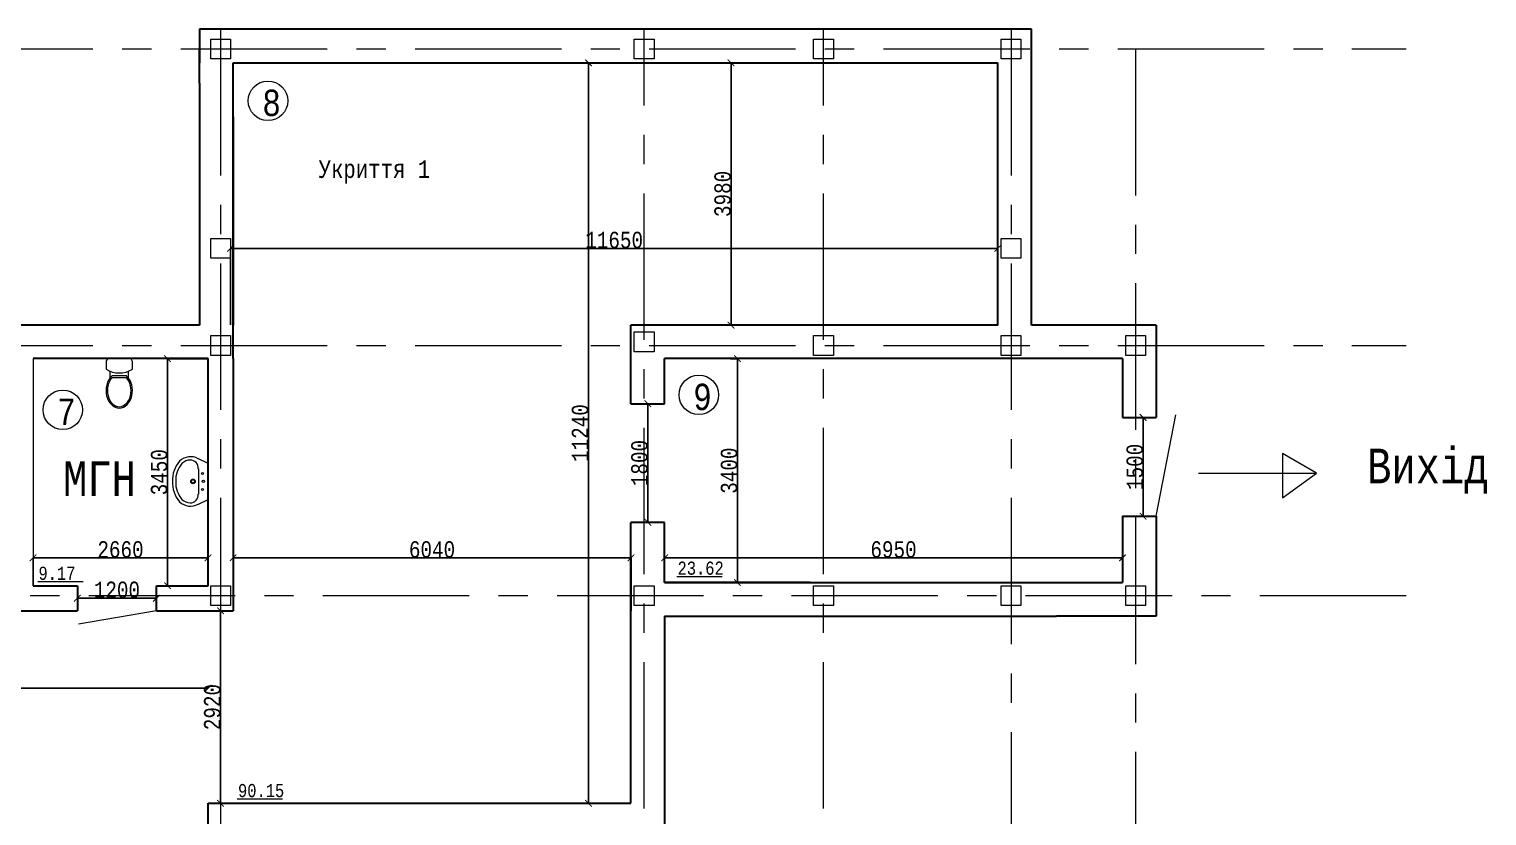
# Model space of a CAD drawing. Header units: millimetres. Extents: x -689206 to 4969298, y -1019800 to 703299.
# Drawn here: x 1204451 to 1226580, y -626014 to -614076 of the extents above; entities that cross this region are included whole.
import ezdxf

# ---------------------------------------------------------------- set-up
doc = ezdxf.new("R2010")
doc.units = ezdxf.units.MM
doc.linetypes.add('осеваяX2', pattern=[101.6, 63.5, -12.7, 12.7, -12.7])
for name, color, linetype, lineweight in [('WC', 170, 'Continuous', 9), ('несущие', 7, 'Continuous', 30), ('РАЗМЕРЫ', 7, 'Continuous', 9), ('стены', 7, 'Continuous', 20)]:
    doc.layers.add(name, color=color, linetype=linetype, lineweight=lineweight)
doc.layers.add('четотам', color=7, linetype='Continuous')
doc.styles.add('Аннотативный', font='isocteur.ttf', dxfattribs={"width": 0.7, "height": 250})
doc.dimstyles.new('Аннотативный', dxfattribs={"dimscale": 0, "dimtxt": 250, "dimasz": 100, "dimexe": 1.25, "dimexo": 0.625, "dimtad": 1, "dimdec": 0, "dimtxsty": 'Аннотативный', "dimblk": 'ARCHTICK', "dimcen": 2.5, "dimadec": 0, "dimazin": 0, "dimtfac": 1, "dimtdec": 0, "dimtmove": 0, "dimatfit": 3, "dimfxl": 1, "dimarcsym": 0})

# ---------------------------------------------------------------- blocks, each defined once
blk = doc.blocks.new('_ArchTick')
at = {"color": 0, "linetype": 'ByBlock', "const_width": 0.15}
blk.add_lwpolyline([(-0.5, -0.5), (0.5, 0.5)], dxfattribs=at)
blk = doc.blocks.new('*D5744')
at = {"layer": 'Defpoints', "color": 0, "lineweight": 5, "transparency": 16777216}
for p in [(1200286, -624078), (1207167, -624078), (1207167, -624078)]:
    blk.add_point(p, dxfattribs=at)
at = {"layer": 'стены', "color": 0, "lineweight": -2, "transparency": 16777216}
for p, q in [((1200286, -624077), (1200286, -624076)), ((1200286, -624078), (1207167, -624078)), ((1207167, -624077), (1207167, -624076))]:
    blk.add_line(p, q, dxfattribs=at)
at = {"layer": 'стены', "color": 0, "lineweight": -2, "transparency": 16777216, "xscale": 100, "yscale": 100, "zscale": 100, "rotation": 180}
blk.add_blockref('_ArchTick', (1200286, -624078), dxfattribs=at)
at = {"layer": 'стены', "color": 0, "lineweight": -2, "transparency": 16777216, "xscale": 100, "yscale": 100, "zscale": 100}
blk.add_blockref('_ArchTick', (1207167, -624078), dxfattribs=at)
at = {"layer": 'стены', "color": 0, "lineweight": 5, "transparency": 16777216, "insert": (1203727, -623952), "char_height": 250, "attachment_point": 5, "style": 'Аннотативный'}
blk.add_mtext('6880', dxfattribs=at)
blk = doc.blocks.new('*D5753')
at = {"layer": 'Defpoints', "color": 0, "lineweight": 5, "ltscale": 35, "transparency": 16777216}
for p in [(1207167, -619076), (1206552, -622522), (1207167, -622522)]:
    blk.add_point(p, dxfattribs=at)
at = {"layer": 'РАЗМЕРЫ', "color": 0, "lineweight": -2, "ltscale": 35, "transparency": 16777216}
for p, q in [((1207166, -619076), (1206551, -619076)), ((1206552, -619076), (1206552, -622522)), ((1207166, -622522), (1206551, -622522))]:
    blk.add_line(p, q, dxfattribs=at)
at = {"layer": 'РАЗМЕРЫ', "color": 0, "lineweight": -2, "ltscale": 35, "transparency": 16777216, "xscale": 100, "yscale": 100, "zscale": 100}
for p, rotation in [((1206552, -619076), 90), ((1206552, -622522), 270)]:
    blk.add_blockref('_ArchTick', p, dxfattribs=dict(at, rotation=rotation))
at = {"layer": 'РАЗМЕРЫ', "color": 0, "lineweight": 5, "ltscale": 35, "transparency": 16777216, "insert": (1206426, -620799), "char_height": 250, "attachment_point": 5, "rotation": 90, "style": 'Аннотативный'}
blk.add_mtext('3450', dxfattribs=at)
blk = doc.blocks.new('*D5754')
at = {"layer": 'Defpoints', "color": 0, "lineweight": 5, "ltscale": 35, "transparency": 16777216}
for p in [(1204510, -622098), (1204510, -622522), (1207167, -622522)]:
    blk.add_point(p, dxfattribs=at)
at = {"layer": 'РАЗМЕРЫ', "color": 0, "lineweight": -2, "ltscale": 35, "transparency": 16777216}
for p, q in [((1204510, -622521), (1204510, -622097)), ((1207167, -622098), (1204510, -622098)), ((1207167, -622521), (1207167, -622097))]:
    blk.add_line(p, q, dxfattribs=at)
at = {"layer": 'РАЗМЕРЫ', "color": 0, "lineweight": -2, "ltscale": 35, "transparency": 16777216, "xscale": 100, "yscale": 100, "zscale": 100, "rotation": 180}
blk.add_blockref('_ArchTick', (1204510, -622098), dxfattribs=at)
at = {"layer": 'РАЗМЕРЫ', "color": 0, "lineweight": -2, "ltscale": 35, "transparency": 16777216, "xscale": 100, "yscale": 100, "zscale": 100}
blk.add_blockref('_ArchTick', (1207167, -622098), dxfattribs=at)
at = {"layer": 'РАЗМЕРЫ', "color": 0, "lineweight": 5, "ltscale": 35, "transparency": 16777216, "insert": (1205838, -621973), "char_height": 250, "attachment_point": 5, "style": 'Аннотативный'}
blk.add_mtext('2660', dxfattribs=at)
blk = doc.blocks.new('*D5750')
at = {"layer": 'Defpoints', "color": 0, "lineweight": 5, "ltscale": 35, "transparency": 16777216}
for p in [(1207357, -622902), (1207357, -625824), (1207357, -625824)]:
    blk.add_point(p, dxfattribs=at)
at = {"layer": 'РАЗМЕРЫ', "color": 0, "lineweight": -2, "ltscale": 35, "transparency": 16777216}
for p, q in [((1207357, -622902), (1207357, -625824)), ((1207358, -622902), (1207359, -622902)), ((1207358, -625824), (1207359, -625824))]:
    blk.add_line(p, q, dxfattribs=at)
at = {"layer": 'РАЗМЕРЫ', "color": 0, "lineweight": -2, "ltscale": 35, "transparency": 16777216, "xscale": 100, "yscale": 100, "zscale": 100}
for p, rotation in [((1207357, -622902), 90), ((1207357, -625824), 270)]:
    blk.add_blockref('_ArchTick', p, dxfattribs=dict(at, rotation=rotation))
at = {"layer": 'РАЗМЕРЫ', "color": 0, "lineweight": 5, "ltscale": 35, "transparency": 16777216, "insert": (1207232, -624363), "char_height": 250, "attachment_point": 5, "rotation": 90, "style": 'Аннотативный'}
blk.add_mtext('2920', dxfattribs=at)
blk = doc.blocks.new('*D5751')
at = {"layer": 'Defpoints', "color": 0, "lineweight": 5, "ltscale": 35, "transparency": 16777216}
for p in [(1215099, -619076), (1215204, -619076), (1215204, -622474)]:
    blk.add_point(p, dxfattribs=at)
at = {"layer": 'РАЗМЕРЫ', "color": 0, "lineweight": -2, "ltscale": 35, "transparency": 16777216}
for p, q in [((1215099, -619076), (1215205, -619076)), ((1215204, -622474), (1215204, -619076)), ((1215204, -622474), (1215205, -622474))]:
    blk.add_line(p, q, dxfattribs=at)
at = {"layer": 'РАЗМЕРЫ', "color": 0, "lineweight": -2, "ltscale": 35, "transparency": 16777216, "xscale": 100, "yscale": 100, "zscale": 100}
for p, rotation in [((1215204, -619076), 90), ((1215204, -622474), 270)]:
    blk.add_blockref('_ArchTick', p, dxfattribs=dict(at, rotation=rotation))
at = {"layer": 'РАЗМЕРЫ', "color": 0, "lineweight": 5, "ltscale": 35, "transparency": 16777216, "insert": (1215078, -620775), "char_height": 250, "attachment_point": 5, "rotation": 90, "style": 'Аннотативный'}
blk.add_mtext('3400', dxfattribs=at)
blk = doc.blocks.new('*D5752')
at = {"layer": 'Defpoints', "color": 0, "lineweight": 5, "ltscale": 35, "transparency": 16777216}
for p in [(1213588, -622098), (1207547, -622902), (1213588, -622902)]:
    blk.add_point(p, dxfattribs=at)
at = {"layer": 'РАЗМЕРЫ', "color": 0, "lineweight": -2, "ltscale": 35, "transparency": 16777216}
for p, q in [((1207547, -622901), (1207547, -622097)), ((1207547, -622098), (1213588, -622098)), ((1213588, -622901), (1213588, -622097))]:
    blk.add_line(p, q, dxfattribs=at)
at = {"layer": 'РАЗМЕРЫ', "color": 0, "lineweight": -2, "ltscale": 35, "transparency": 16777216, "xscale": 100, "yscale": 100, "zscale": 100, "rotation": 180}
blk.add_blockref('_ArchTick', (1207547, -622098), dxfattribs=at)
at = {"layer": 'РАЗМЕРЫ', "color": 0, "lineweight": -2, "ltscale": 35, "transparency": 16777216, "xscale": 100, "yscale": 100, "zscale": 100}
blk.add_blockref('_ArchTick', (1213588, -622098), dxfattribs=at)
at = {"layer": 'РАЗМЕРЫ', "color": 0, "lineweight": 5, "ltscale": 35, "transparency": 16777216, "insert": (1210567, -621973), "char_height": 250, "width": 647.5, "attachment_point": 5, "style": 'Аннотативный'}
blk.add_mtext('6040', dxfattribs=at)
blk = doc.blocks.new('unitaz')
at = {"ltscale": 150}
for p, q in [((296, 142), (190, 142)), ((293, -140), (191, -140))]:
    blk.add_line(p, q, dxfattribs=at)
for p, q in [((263, 113), (263, -113)), ((289, 110), (289, -110))]:
    blk.add_line(p, q)
blk.add_lwpolyline([(161, 200), (50, 200, 0.414214), (0, 150), (0, -150, 0.414214), (50, -200), (161, -200)], format="xyb", dxfattribs=at)
blk.add_arc((-169, 0), 386, 328.7677, 31.2026, dxfattribs=at)
for major_axis, ratio, start_param, end_param in [((266, 0), 0.753407, 3.739816, 8.826911), ((245, 0), 0.734694, 3.796966, 8.769752)]:
    blk.add_ellipse((484, 0), major_axis=major_axis, ratio=ratio, start_param=start_param, end_param=end_param, dxfattribs=at)
blk = doc.blocks.new('UM_3')
at = {"color": 0, "linetype": 'Continuous', "ltscale": 10}
for p, q in [((269, 0), (-269, 0)), ((-278, -6), (-345, -147)), ((-193, -147), (193, -147)), ((345, -147), (278, -6))]:
    blk.add_line(p, q, dxfattribs=at)
for centre, radius in [((-121, -82), 15), ((0, -228), 35), ((0, -228), 25), ((0, -70), 17.5), ((121, -82), 15)]:
    blk.add_circle(centre, radius, dxfattribs=at)
for centre, radius, start, end in [((269, -10), 10, 25.5783, 90), ((-129, -264), 246, 151.7404, 223.3761), ((-201, -271), 124, 86.5587, 180), ((-269, -10), 10, 90, 154.4217), ((201, -271), 124, 0, 93.4413), ((129, -264), 246, 316.6239, 28.2596), ((-129, -264), 196, 182.0891, 222.5037), ((-20, -108), 433, 228.4439, 272.6871), ((-20, -108), 383, 228.5881, 272.9606), ((20, -108), 383, 267.0394, 311.4119), ((20, -108), 433, 267.3129, 311.5561), ((129, -264), 196, 317.4963, 357.9109)]:
    blk.add_arc(centre, radius, start, end, dxfattribs=at)
blk = doc.blocks.new('*D5772')
at = {"layer": 'Defpoints', "color": 0, "lineweight": 5, "ltscale": 35, "transparency": 16777216}
for p in [(1207547, -614586), (1207547, -625824), (1212942, -625824)]:
    blk.add_point(p, dxfattribs=at)
at = {"layer": 'РАЗМЕРЫ', "color": 0, "lineweight": -2, "ltscale": 35, "transparency": 16777216}
for p, q in [((1207547, -614586), (1212943, -614586)), ((1212942, -614586), (1212942, -625824)), ((1207547, -625824), (1212943, -625824))]:
    blk.add_line(p, q, dxfattribs=at)
at = {"layer": 'РАЗМЕРЫ', "color": 0, "lineweight": -2, "ltscale": 35, "transparency": 16777216, "xscale": 100, "yscale": 100, "zscale": 100}
for p, rotation in [((1212942, -614586), 90), ((1212942, -625824), 270)]:
    blk.add_blockref('_ArchTick', p, dxfattribs=dict(at, rotation=rotation))
at = {"layer": 'РАЗМЕРЫ', "color": 0, "lineweight": 5, "ltscale": 35, "transparency": 16777216, "insert": (1212816, -620205), "char_height": 250, "attachment_point": 5, "rotation": 90, "style": 'Аннотативный'}
blk.add_mtext('11240', dxfattribs=at)
blk = doc.blocks.new('*D5773')
at = {"layer": 'Defpoints', "color": 0, "lineweight": 5, "ltscale": 35, "transparency": 16777216}
for p in [(1207507, -617403), (1207507, -618566), (1219157, -618566)]:
    blk.add_point(p, dxfattribs=at)
at = {"layer": 'РАЗМЕРЫ', "color": 0, "lineweight": -2, "ltscale": 35, "transparency": 16777216}
for p, q in [((1207507, -618565), (1207507, -617402)), ((1219157, -617403), (1207507, -617403)), ((1219157, -618565), (1219157, -617402))]:
    blk.add_line(p, q, dxfattribs=at)
at = {"layer": 'РАЗМЕРЫ', "color": 0, "lineweight": -2, "ltscale": 35, "transparency": 16777216, "xscale": 100, "yscale": 100, "zscale": 100, "rotation": 180}
blk.add_blockref('_ArchTick', (1207507, -617403), dxfattribs=at)
at = {"layer": 'РАЗМЕРЫ', "color": 0, "lineweight": -2, "ltscale": 35, "transparency": 16777216, "xscale": 100, "yscale": 100, "zscale": 100}
blk.add_blockref('_ArchTick', (1219157, -617403), dxfattribs=at)
at = {"layer": 'РАЗМЕРЫ', "color": 0, "lineweight": 5, "ltscale": 35, "transparency": 16777216, "insert": (1213332, -617277), "char_height": 250, "attachment_point": 5, "style": 'Аннотативный'}
blk.add_mtext('11650', dxfattribs=at)
blk = doc.blocks.new('*D5774')
at = {"layer": 'Defpoints', "color": 0, "lineweight": 5, "ltscale": 35, "transparency": 16777216}
for p in [(1221049, -622098), (1214098, -622474), (1221049, -622474)]:
    blk.add_point(p, dxfattribs=at)
at = {"layer": 'РАЗМЕРЫ', "color": 0, "lineweight": -2, "ltscale": 35, "transparency": 16777216}
for p, q in [((1214098, -622473), (1214098, -622097)), ((1214098, -622098), (1221049, -622098)), ((1221049, -622473), (1221049, -622097))]:
    blk.add_line(p, q, dxfattribs=at)
at = {"layer": 'РАЗМЕРЫ', "color": 0, "lineweight": -2, "ltscale": 35, "transparency": 16777216, "xscale": 100, "yscale": 100, "zscale": 100, "rotation": 180}
blk.add_blockref('_ArchTick', (1214098, -622098), dxfattribs=at)
at = {"layer": 'РАЗМЕРЫ', "color": 0, "lineweight": -2, "ltscale": 35, "transparency": 16777216, "xscale": 100, "yscale": 100, "zscale": 100}
blk.add_blockref('_ArchTick', (1221049, -622098), dxfattribs=at)
at = {"layer": 'РАЗМЕРЫ', "color": 0, "lineweight": 5, "ltscale": 35, "transparency": 16777216, "insert": (1217573, -621973), "char_height": 250, "attachment_point": 5, "style": 'Аннотативный'}
blk.add_mtext('6950', dxfattribs=at)
blk = doc.blocks.new('*D5775')
at = {"layer": 'Defpoints', "color": 0, "lineweight": 5, "ltscale": 35, "transparency": 16777216}
for p in [(1215106, -614586), (1215106, -614586), (1215106, -618566)]:
    blk.add_point(p, dxfattribs=at)
at = {"layer": 'РАЗМЕРЫ', "color": 0, "lineweight": -2, "ltscale": 35, "transparency": 16777216}
for p, q in [((1215106, -614586), (1215107, -614586)), ((1215106, -618566), (1215106, -614586)), ((1215106, -618566), (1215107, -618566))]:
    blk.add_line(p, q, dxfattribs=at)
at = {"layer": 'РАЗМЕРЫ', "color": 0, "lineweight": -2, "ltscale": 35, "transparency": 16777216, "xscale": 100, "yscale": 100, "zscale": 100}
for p, rotation in [((1215106, -614586), 90), ((1215106, -618566), 270)]:
    blk.add_blockref('_ArchTick', p, dxfattribs=dict(at, rotation=rotation))
at = {"layer": 'РАЗМЕРЫ', "color": 0, "lineweight": 5, "ltscale": 35, "transparency": 16777216, "insert": (1214980, -616576), "char_height": 250, "attachment_point": 5, "rotation": 90, "style": 'Аннотативный'}
blk.add_mtext('3980', dxfattribs=at)
blk = doc.blocks.new('*D5776')
at = {"layer": 'Defpoints', "color": 0, "lineweight": 5, "ltscale": 35, "transparency": 16777216}
for p in [(1221249, -619968), (1221362, -619968), (1221249, -621468)]:
    blk.add_point(p, dxfattribs=at)
at = {"layer": 'РАЗМЕРЫ', "color": 0, "lineweight": -2, "ltscale": 35, "transparency": 16777216}
for p, q in [((1221249, -619968), (1221364, -619968)), ((1221362, -621468), (1221362, -619968)), ((1221249, -621468), (1221364, -621468))]:
    blk.add_line(p, q, dxfattribs=at)
at = {"layer": 'РАЗМЕРЫ', "color": 0, "lineweight": -2, "ltscale": 35, "transparency": 16777216, "xscale": 100, "yscale": 100, "zscale": 100}
for p, rotation in [((1221362, -619968), 90), ((1221362, -621468), 270)]:
    blk.add_blockref('_ArchTick', p, dxfattribs=dict(at, rotation=rotation))
at = {"layer": 'РАЗМЕРЫ', "color": 0, "lineweight": 5, "ltscale": 35, "transparency": 16777216, "insert": (1221237, -620718), "char_height": 250, "attachment_point": 5, "rotation": 90, "style": 'Аннотативный'}
blk.add_mtext('1500', dxfattribs=at)
blk = doc.blocks.new('*D5777')
at = {"layer": 'Defpoints', "color": 0, "lineweight": 5, "ltscale": 35, "transparency": 16777216}
for p in [(1213843, -619760), (1213843, -619760), (1213843, -621560)]:
    blk.add_point(p, dxfattribs=at)
at = {"layer": 'РАЗМЕРЫ', "color": 0, "lineweight": -2, "ltscale": 35, "transparency": 16777216}
for p, q in [((1213843, -619760), (1213844, -619760)), ((1213843, -621560), (1213843, -619760)), ((1213843, -621560), (1213844, -621560))]:
    blk.add_line(p, q, dxfattribs=at)
at = {"layer": 'РАЗМЕРЫ', "color": 0, "lineweight": -2, "ltscale": 35, "transparency": 16777216, "xscale": 100, "yscale": 100, "zscale": 100}
for p, rotation in [((1213843, -619760), 90), ((1213843, -621560), 270)]:
    blk.add_blockref('_ArchTick', p, dxfattribs=dict(at, rotation=rotation))
at = {"layer": 'РАЗМЕРЫ', "color": 0, "lineweight": 5, "ltscale": 35, "transparency": 16777216, "insert": (1213717, -620660), "char_height": 250, "attachment_point": 5, "rotation": 90, "style": 'Аннотативный'}
blk.add_mtext('1800', dxfattribs=at)
blk = doc.blocks.new('*D5778')
at = {"layer": 'Defpoints', "color": 0, "lineweight": 5, "ltscale": 35, "transparency": 16777216}
for p in [(1205183, -622712), (1206383, -622712), (1206383, -622712)]:
    blk.add_point(p, dxfattribs=at)
at = {"layer": 'РАЗМЕРЫ', "color": 0, "lineweight": -2, "ltscale": 35, "transparency": 16777216}
for p, q in [((1205183, -622711), (1205183, -622711)), ((1205183, -622712), (1206383, -622712)), ((1206383, -622711), (1206383, -622711))]:
    blk.add_line(p, q, dxfattribs=at)
at = {"layer": 'РАЗМЕРЫ', "color": 0, "lineweight": -2, "ltscale": 35, "transparency": 16777216, "xscale": 100, "yscale": 100, "zscale": 100, "rotation": 180}
blk.add_blockref('_ArchTick', (1205183, -622712), dxfattribs=at)
at = {"layer": 'РАЗМЕРЫ', "color": 0, "lineweight": -2, "ltscale": 35, "transparency": 16777216, "xscale": 100, "yscale": 100, "zscale": 100}
blk.add_blockref('_ArchTick', (1206383, -622712), dxfattribs=at)
at = {"layer": 'РАЗМЕРЫ', "color": 0, "lineweight": 5, "ltscale": 35, "transparency": 16777216, "insert": (1205783, -622586), "char_height": 250, "attachment_point": 5, "style": 'Аннотативный'}
blk.add_mtext('1200', dxfattribs=at)

msp = doc.modelspace()

# ---------------------------------------------------------------- linework, layer by layer
at = {"layer": 'несущие'}
for p, q in [((1207036.6, -614075.7), (1207036.6, -614585.7)), ((1214097.5, -614075.7), (1207036.6, -614075.7)), ((1219667.3, -614075.7), (1214097.5, -614075.7)), ((1219667.3, -618565.7), (1219667.3, -614075.7)), ((1207036.6, -614896.6), (1207036.6, -614375.7)), ((1207546.6, -614585.7), (1209801.6, -614585.7)), ((1209801.6, -614585.7), (1212056.5, -614585.7)), ((1212056.5, -614585.7), (1213587.5, -614585.7)), ((1213587.5, -614585.7), (1216699.5, -614585.7)), ((1216699.5, -614585.7), (1219157.3, -614585.7)), ((1219157.3, -618565.7), (1219157.3, -614585.7))]:
    msp.add_line(p, q, dxfattribs=at)
at = {"layer": 'несущие', "color": 0}
for p, q in [((1207036.7, -618565.4), (1203362.7, -618565.7)), ((1219157.3, -618565.7), (1213587.5, -618565.7)), ((1221558.8, -618565.7), (1219667.3, -618565.7)), ((1207166.6, -619075.7), (1204509.8, -619075.7)), ((1207036.7, -619075.7), (1206250.7, -619075.7)), ((1207166.6, -619356.5), (1207166.6, -619075.7)), ((1218642.3, -619075.7), (1214097.5, -619075.7)), ((1221048.8, -619075.7), (1218642.3, -619075.7))]:
    msp.add_line(p, q, dxfattribs=at)
at = {"layer": 'РАЗМЕРЫ', "color": 152, "linetype": 'осеваяX2', "lineweight": 5, "ltscale": 35, "true_color": 0x2776bb}
for p, q in [((1207357.3, -614075.7), (1207357.3, -643684.2)), ((1213787.2, -643684.2), (1213787.2, -614075.7)), ((1216509.6, -643684.2), (1216509.6, -614075.7)), ((1219357.3, -614075.7), (1219357.3, -643684.2)), ((1178304.8, -614375.7), (1225357.3, -614375.7)), ((1221248.8, -614375.7), (1221248.8, -643684.2)), ((1178304.8, -618875.7), (1225357.3, -618875.7)), ((1225357.3, -622673.6), (1178304.8, -622673.6))]:
    msp.add_line(p, q, dxfattribs=at)
at = {"layer": 'РАЗМЕРЫ', "lineweight": 30, "ltscale": 35}
for p, q in [((1213587.5, -619075.7), (1213587.5, -618565.7)), ((1213587.5, -619760.2), (1213587.5, -619075.7)), ((1214097.5, -619760.2), (1214097.5, -619075.7)), ((1213587.5, -619760.2), (1214097.5, -619760.2)), ((1221048.8, -619967.9), (1221558.8, -619967.9)), ((1213587.5, -622902.1), (1213587.5, -621560.2)), ((1214097.5, -621560.2), (1213587.5, -621560.2)), ((1214097.5, -622473.6), (1214097.5, -621560.2)), ((1221048.8, -621467.9), (1221558.8, -621467.9)), ((1204509.8, -622522), (1205183.2, -622522)), ((1205183.2, -622522), (1205183.2, -622902)), ((1206383.2, -622522), (1207166.6, -622522)), ((1206383.2, -622902), (1206383.2, -622522)), ((1202910.6, -622902.1), (1205183.2, -622902.1)), ((1206383.2, -622902), (1207546.6, -622902.1)), ((1207166.6, -622902.1), (1207546.6, -622902.1)), ((1207166.7, -625823.7), (1213587.5, -625823.6))]:
    msp.add_line(p, q, dxfattribs=at)
at = {"layer": 'РАЗМЕРЫ', "color": 1, "lineweight": 25, "ltscale": 35}
msp.add_line((1221558.8, -618565.7), (1221558.8, -618875.7), dxfattribs=at)
at = {"layer": 'РАЗМЕРЫ', "lineweight": 18, "ltscale": 35}
msp.add_line((1204509.8, -619075.7), (1204509.8, -622522), dxfattribs=at)
at = {"layer": 'РАЗМЕРЫ', "lineweight": 5, "ltscale": 35}
for p, q in [((1221558.8, -621467.9), (1221858.4, -619930)), ((1223994.4, -620815.6), (1223477, -620516.9)), ((1223477, -620516.9), (1223477, -621187.3)), ((1222200.8, -620815.6), (1223994.4, -620815.6)), ((1223477, -621187.3), (1223994.4, -620815.6)), ((1206383.2, -622902), (1205197.8, -623106))]:
    msp.add_line(p, q, dxfattribs=at)
at = {"layer": 'РАЗМЕРЫ'}
for p, q in [((1204580.8, -622457), (1205270, -622457)), ((1214282.7, -622379.2), (1214971.9, -622379.2)), ((1207610.1, -625754.3), (1208299.4, -625754.3))]:
    msp.add_line(p, q, dxfattribs=at)
at = {"layer": 'стены', "lineweight": 30}
for p, q in [((1207546.6, -619075.7), (1207546.6, -614585.7)), ((1207036.6, -614896.6), (1207036.6, -618565.4)), ((1207546.6, -615406.6), (1207546.6, -618565.7)), ((1221558.8, -618565.7), (1221558.8, -619792)), ((1207546.6, -619075.7), (1207546.6, -622902.1)), ((1221048.8, -619075.7), (1221048.8, -619967.9)), ((1207166.6, -622522), (1207166.6, -619356.5)), ((1221558.8, -619792), (1221558.8, -619967.9)), ((1221048.8, -621467.9), (1221048.8, -622473.6)), ((1221558.8, -621467.9), (1221558.8, -622983.6)), ((1213587.5, -622522), (1213587.5, -622473.6)), ((1214097.5, -622473.6), (1216309.6, -622473.6)), ((1216309.6, -622473.6), (1214097.5, -622473.6)), ((1216309.6, -622473.6), (1221048.8, -622473.6)), ((1207166.6, -622902.1), (1207166.6, -622902.1)), ((1213587.5, -624493.8), (1213587.5, -622902.1)), ((1214097.5, -622983.6), (1216819.6, -622983.6)), ((1214097.5, -622983.6), (1214097.5, -624493.8)), ((1216819.6, -622983.6), (1219538.8, -622983.6)), ((1219538.8, -622983.6), (1220048.8, -622983.6)), ((1221558.8, -622983.6), (1220048.8, -622983.6)), ((1213587.5, -625823.6), (1213587.5, -624493.8)), ((1214097.5, -624493.8), (1214097.5, -630073.6)), ((1207166.7, -630983.4), (1207166.7, -625823.7))]:
    msp.add_line(p, q, dxfattribs=at)
at = {"layer": 'стены', "color": 152, "lineweight": 20, "true_color": 0x2776bb}
for points in [[(1207207.3, -614225.7), (1207507.3, -614225.7), (1207507.3, -614525.7), (1207207.3, -614525.7)], [(1213637.2, -614225.7), (1213937.2, -614225.7), (1213937.2, -614525.7), (1213637.2, -614525.7)], [(1216359.6, -614225.7), (1216659.6, -614225.7), (1216659.6, -614525.7), (1216359.6, -614525.7)], [(1219207.3, -614225.7), (1219507.3, -614225.7), (1219507.3, -614525.7), (1219207.3, -614525.7)], [(1207207.3, -617253.1), (1207507.3, -617253.1), (1207507.3, -617553.1), (1207207.3, -617553.1)], [(1219207.3, -617253.1), (1219507.3, -617253.1), (1219507.3, -617553.1), (1219207.3, -617553.1)], [(1207207.3, -618725.7), (1207507.3, -618725.7), (1207507.3, -619025.7), (1207207.3, -619025.7)], [(1213637.2, -618670.7), (1213937.2, -618670.7), (1213937.2, -618970.7), (1213637.2, -618970.7)], [(1216359.6, -618725.7), (1216659.6, -618725.7), (1216659.6, -619025.7), (1216359.6, -619025.7)], [(1219207.3, -618725.7), (1219507.3, -618725.7), (1219507.3, -619025.7), (1219207.3, -619025.7)], [(1221098.8, -618725.7), (1221398.8, -618725.7), (1221398.8, -619025.7), (1221098.8, -619025.7)], [(1207207.3, -622523.6), (1207507.3, -622523.6), (1207507.3, -622823.6), (1207207.3, -622823.6)], [(1213637.2, -622523.6), (1213937.2, -622523.6), (1213937.2, -622823.6), (1213637.2, -622823.6)], [(1216359.6, -622523.6), (1216659.6, -622523.6), (1216659.6, -622823.6), (1216359.6, -622823.6)], [(1219207.3, -622523.6), (1219507.3, -622523.6), (1219507.3, -622823.6), (1219207.3, -622823.6)], [(1221098.8, -622523.6), (1221398.8, -622523.6), (1221398.8, -622823.6), (1221098.8, -622823.6)]]:
    msp.add_lwpolyline(points, close=True, dxfattribs=at)
at = {"layer": 'четотам', "lineweight": 13}
for centre in [(1208076.6, -615162.9), (1214617.8, -619625.3), (1204961.7, -619852)]:
    msp.add_circle(centre, 300, dxfattribs=at)

# ---------------------------------------------------------------- block references
at = {"layer": 'WC', "color": 0, "rotation": 270}
msp.add_blockref('unitaz', (1205818.6, -619075.7), dxfattribs=at)
at = {"layer": 'WC', "rotation": 270}
msp.add_blockref('UM_3', (1207166.6, -620939.2), dxfattribs=at)

# ---------------------------------------------------------------- texts
at = {"layer": 'РАЗМЕРЫ', "lineweight": 13, "ltscale": 150, "char_height": 401.1, "width": 1460, "attachment_point": 1, "style": 'Аннотативный'}
for s, insert in [('8', (1207990.8, -614993.1)), ('9', (1214532, -619455.5)), ('7', (1204875.9, -619682.2))]:
    msp.add_mtext(s, dxfattribs=dict(at, insert=insert))
at = {"layer": 'РАЗМЕРЫ', "color": 18, "lineweight": 13, "true_color": 0x000000, "attachment_point": 1, "style": 'Аннотативный'}
for s, insert, char_height, width in [('Укриття 1', (1208845.1, -616065.4), 268.05, 4534.097), ('Вихід', (1224762.6, -620441.7), 525.63, 8891.082), ('МГН', (1204965.4, -620633.1), 525.63, 8891.082)]:
    msp.add_mtext(s, dxfattribs=dict(at, insert=insert, char_height=char_height, width=width))
at = {"layer": 'РАЗМЕРЫ', "char_height": 200, "width": 656.117, "attachment_point": 1, "style": 'Аннотативный'}
for s, insert in [('9.17', (1204592.5, -622232.9)), ('23.62', (1214294.4, -622155.1)), ('90.15', (1207621.8, -625530.3))]:
    msp.add_mtext(s, dxfattribs=dict(at, insert=insert))

# ---------------------------------------------------------------- dimensions: what is measured, and where the dimension line sits
at = {"layer": 'РАЗМЕРЫ', "lineweight": 5, "ltscale": 35}
for base, p1, p2, text, picture, middle in [((1212941.8, -625823.7), (1207546.6, -614585.7), (1207546.7, -625823.7), '11240', '*D5772', (1212816.1, -620204.7)), ((1206551.8, -622522), (1207166.6, -619075.7), (1207166.6, -622522), '3450', '*D5753', (1206426.2, -620798.8)), ((1215203.6, -619075.7), (1215203.6, -622473.6), (1215098.6, -619075.7), '3400', '*D5751', (1215077.9, -620774.6)), ((1207357.3, -625823.7), (1207357.3, -622902), (1207357.3, -625823.7), '2920', '*D5750', (1207231.7, -624362.9))]:
    dim = msp.add_linear_dim(base=base, p1=p1, p2=p2, angle=90, text=text, dimstyle='Аннотативный', dxfattribs=at)
    dim.commit()
    dim.dimension.update_dxf_attribs({"geometry": picture, "text_midpoint": middle})
for base, p1, p2, picture, middle in [((1215105.7, -614585.7), (1215105.7, -618565.7), (1215105.7, -614585.7), '*D5775', (1214980.1, -616575.7)), ((1213842.5, -619760.2), (1213842.5, -621560.2), (1213842.5, -619760.2), '*D5777', (1213716.9, -620660.2)), ((1221362.5, -619967.9), (1221248.8, -621467.9), (1221248.8, -619967.9), '*D5776', (1221236.8, -620717.9))]:
    dim = msp.add_linear_dim(base=base, p1=p1, p2=p2, angle=90, dimstyle='Аннотативный', dxfattribs=at)
    dim.commit()
    dim.dimension.update_dxf_attribs({"geometry": picture, "text_midpoint": middle})
for base, p1, p2, picture, middle in [((1207507.3, -617403.1), (1219157.3, -618565.7), (1207507.3, -618565.7), '*D5773', (1213332.3, -617277.5)), ((1206383.2, -622712), (1205183.2, -622712), (1206383.2, -622712), '*D5778', (1205783.2, -622586.4))]:
    dim = msp.add_linear_dim(base=base, p1=p1, p2=p2, dimstyle='Аннотативный', dxfattribs=at)
    dim.commit()
    dim.dimension.update_dxf_attribs({"geometry": picture, "text_midpoint": middle})
for base, p1, p2, text, picture, middle in [((1204509.8, -622098.3), (1207166.6, -622522), (1204509.8, -622522), '2660', '*D5754', (1205838.2, -621972.7)), ((1213587.5, -622098.3), (1207546.6, -622902), (1213587.5, -622902.1), '6040', '*D5752', (1210567.1, -621972.7)), ((1221048.8, -622098.3), (1214097.5, -622473.6), (1221048.8, -622473.6), '6950', '*D5774', (1217573.2, -621972.7))]:
    dim = msp.add_linear_dim(base=base, p1=p1, p2=p2, text=text, dimstyle='Аннотативный', dxfattribs=at)
    dim.commit()
    dim.dimension.update_dxf_attribs({"geometry": picture, "text_midpoint": middle})
at = {"layer": 'стены', "lineweight": 5}
dim = msp.add_aligned_dim(p1=(1200286.4, -624077.6), p2=(1207166.7, -624077.6), distance=0, dimstyle='Аннотативный', dxfattribs=at)
dim.commit()
dim.dimension.update_dxf_attribs({"geometry": '*D5744', "text_midpoint": (1203726.5, -623952)})

doc.saveas('drawing.dxf')
